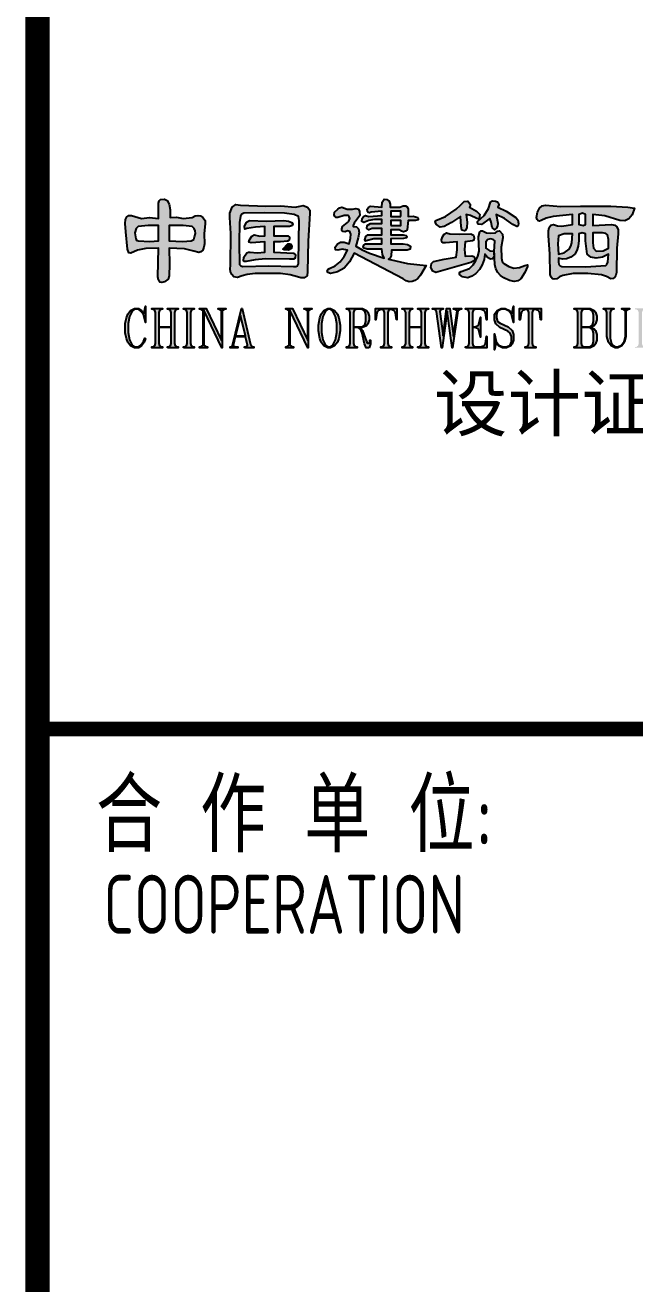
# Model space of a CAD drawing. Extents: x 0 to 2972856, y -1269770 to 0.
# Drawn here: x 2815921 to 2819647, y -1003981 to -996285 of the extents above; entities that cross this region are included whole.
import ezdxf
from ezdxf.enums import TextEntityAlignment as Align

# ---------------------------------------------------------------- set-up
doc = ezdxf.new("R2010")
doc.units = 0
doc.header["$LTSCALE"] = 1000
doc.linetypes.add('接地线', pattern=[1.35002, 0.5, -1e-05, 1e-05, 0.5, -0.125, 0.1, -0.125])
for name, color, linetype in [('BTTK', 7, 'Continuous'), ('Logo', 4, 'Continuous'), ('PUB_TITLE', 7, 'Continuous'), ('电-线路-接地网', 6, '接地线')]:
    doc.layers.add(name, color=color, linetype=linetype)
doc.styles.add('HT', font='')
doc.styles.add('HZ(TK)', font='geniso.shx', dxfattribs={"width": 0.9, "bigfont": 'hztxt.shx'})
doc.styles.get('HT').set_extended_font_data('SimHei')

# ---------------------------------------------------------------- blocks, each defined once
blk = doc.blocks.new('vhtemplate_2020年新竖式图框_A0')
at = {"layer": 'Logo'}
h = blk.add_hatch(color=4, dxfattribs=at)
h.dxf.hatch_style = 1
h.paths.add_polyline_path([(1113.422, 780.588), (1113.072, 780.525), (1112.805, 780.4), (1112.722, 780.421), (1112.672, 780.567), (1112.605, 781.275), (1112.572, 781.608), (1112.588, 781.77), (1112.638, 781.879), (1112.722, 781.936), (1112.838, 781.941), (1113.238, 781.817), (1113.563, 781.858), (1113.938, 781.817), (1113.938, 782.441), (1113.965, 782.53), (1114.013, 782.587), (1114.171, 782.608), (1114.286, 782.545), (1114.363, 782.4), (1114.402, 782.171), (1114.405, 781.858), (1114.671, 781.869), (1114.938, 781.817), (1115.304, 781.858), (1115.431, 781.921), (1115.546, 781.941), (1115.648, 781.921), (1115.737, 781.858), (1115.829, 781.733), (1115.837, 781.608), (1115.796, 781.192), (1115.804, 780.775), (1115.787, 780.65), (1115.737, 780.525), (1115.665, 780.46), (1115.579, 780.432), (1115.371, 780.484), (1114.988, 780.577), (1114.371, 780.609), (1114.388, 779.953), (1114.371, 779.484), (1114.321, 779.338), (1114.171, 779.234), (1114.067, 779.2), (1113.988, 779.224), (1113.934, 779.304), (1113.905, 779.442), (1113.938, 780.609)])
h.paths.add_polyline_path([(1113.513, 781.535), (1113.105, 781.483), (1113.022, 781.4), (1112.972, 781.233), (1113.005, 780.983), (1113.047, 780.921), (1113.105, 780.9), (1113.58, 780.879), (1113.938, 780.9), (1113.938, 781.525)], flags=16)
h.paths.add_polyline_path([(1115.371, 780.963), (1115.404, 781.067), (1115.435, 781.202), (1115.429, 781.317), (1115.385, 781.41), (1115.304, 781.483), (1114.938, 781.535), (1114.371, 781.525), (1114.371, 780.9), (1114.913, 780.879), (1115.271, 780.9)], flags=16)
h = blk.add_hatch(color=4, dxfattribs=at)
h.dxf.hatch_style = 1
h.paths.add_polyline_path([(1122.602, 782.066), (1122.529, 782.043), (1122.477, 782.056), (1122.446, 782.106), (1122.435, 782.191), (1122.485, 782.264), (1122.569, 782.316), (1123.035, 782.275), (1123.044, 782.483), (1123.135, 782.608), (1123.235, 782.587), (1123.335, 782.525), (1123.377, 782.4), (1123.368, 782.275), (1123.768, 782.275), (1123.902, 782.332), (1124.002, 782.337), (1124.068, 782.29), (1124.102, 782.191), (1124.102, 781.9), (1124.318, 781.91), (1124.501, 781.858), (1124.52, 781.804), (1124.51, 781.764), (1124.401, 781.733), (1124.102, 781.733), (1124.068, 781.358), (1123.997, 781.296), (1123.918, 781.275), (1123.831, 781.296), (1123.735, 781.358), (1123.402, 781.358), (1123.402, 781.15), (1123.902, 781.15), (1124.027, 781.119), (1124.068, 781.067), (1124.039, 781.03), (1123.918, 781.004), (1123.402, 780.983), (1123.402, 780.775), (1123.902, 780.775), (1124.077, 780.754), (1124.201, 780.692), (1124.185, 780.567), (1124.068, 780.525), (1123.435, 780.525), (1123.418, 780.286), (1123.373, 780.205), (1123.302, 780.15), (1124.085, 779.984), (1124.835, 779.9), (1124.614, 779.507), (1124.5, 779.375), (1124.385, 779.286), (1124.267, 779.24), (1124.147, 779.237), (1124.026, 779.276), (1123.902, 779.359), (1121.902, 780.4), (1121.717, 780.051), (1121.494, 779.796), (1121.234, 779.635), (1120.936, 779.567), (1120.836, 779.619), (1120.803, 779.692), (1120.828, 779.734), (1120.903, 779.776), (1121.136, 779.885), (1121.336, 780.046), (1121.502, 780.26), (1121.636, 780.525), (1121.419, 780.567), (1121.236, 780.525), (1121.144, 780.536), (1121.136, 780.65), (1121.221, 780.783), (1121.344, 780.848), (1121.504, 780.845), (1121.702, 780.775), (1121.761, 781.012), (1121.769, 781.181), (1121.727, 781.283), (1121.636, 781.317), (1121.536, 781.275), (1121.454, 781.288), (1121.411, 781.327), (1121.404, 781.392), (1121.436, 781.483), (1121.636, 781.65), (1121.694, 781.712), (1121.736, 781.817), (1121.709, 781.887), (1121.661, 781.931), (1121.502, 781.941), (1121.236, 781.858), (1121.165, 781.856), (1121.119, 781.889), (1121.098, 781.96), (1121.102, 782.066), (1121.236, 782.191), (1121.311, 782.254), (1121.402, 782.275), (1121.627, 782.191), (1121.836, 782.191), (1121.979, 782.223), (1122.077, 782.191), (1122.129, 782.098), (1122.135, 781.941), (1121.902, 781.619), (1121.861, 781.528), (1121.869, 781.483), (1122.006, 781.47), (1122.085, 781.39), (1122.106, 781.241), (1122.069, 781.025), (1121.969, 780.692), (1122.227, 780.536), (1122.535, 780.4), (1123.135, 780.192), (1123.06, 780.348), (1123.035, 780.567), (1122.435, 780.567), (1122.302, 780.609), (1122.269, 780.661), (1122.302, 780.734), (1122.369, 780.775), (1123.035, 780.775), (1123.035, 780.983), (1122.71, 780.983), (1122.402, 780.9), (1122.352, 780.89), (1122.335, 780.942), (1122.385, 781.077), (1122.469, 781.15), (1123.035, 781.15), (1123.035, 781.4), (1122.635, 781.4), (1122.502, 781.358), (1122.419, 781.4), (1122.435, 781.525), (1122.569, 781.608), (1123.035, 781.608), (1123.035, 781.775), (1122.735, 781.775), (1122.502, 781.733), (1122.302, 781.65), (1122.219, 781.692), (1122.235, 781.817), (1122.285, 781.889), (1122.369, 781.941), (1122.502, 781.9), (1123.035, 781.941), (1123.035, 782.108)])
h.paths.add_polyline_path([(1123.402, 781.525), (1123.802, 781.525), (1123.802, 781.733), (1123.402, 781.733)], flags=16)
h.paths.add_polyline_path([(1123.802, 781.9), (1123.802, 782.108), (1123.402, 782.108), (1123.402, 781.9)], flags=16)
h = blk.add_hatch(color=4, dxfattribs=at)
h.dxf.hatch_style = 1
h.paths.add_polyline_path([(1126.234, 782.358), (1126.392, 782.504), (1126.534, 782.525), (1126.634, 782.4), (1126.634, 782.337), (1126.601, 782.275), (1126.892, 782.119), (1127.034, 781.983), (1127.001, 781.817), (1126.959, 781.796), (1126.901, 781.817), (1126.642, 781.941), (1126.467, 781.983), (1126.509, 781.66), (1126.501, 781.442), (1126.459, 781.348), (1126.401, 781.317), (1126.301, 781.338), (1126.268, 781.483), (1126.234, 781.9), (1125.868, 781.65), (1125.568, 781.483), (1125.409, 781.462), (1125.268, 781.567), (1125.21, 781.671), (1125.235, 781.733), (1125.634, 781.9), (1126.068, 782.191)])
h.paths.add_polyline_path([(1127.384, 782.223), (1127.467, 782.483), (1127.55, 782.535), (1127.667, 782.525), (1127.748, 782.493), (1127.792, 782.441), (1127.798, 782.368), (1127.767, 782.275), (1128.1, 782.108), (1128.5, 781.858), (1128.575, 781.754), (1128.6, 781.608), (1128.586, 781.528), (1128.542, 781.494), (1128.367, 781.567), (1128.034, 781.817), (1127.7, 781.983), (1127.767, 781.629), (1127.75, 781.499), (1127.7, 781.4), (1127.634, 781.358), (1127.534, 781.442), (1127.492, 781.66), (1127.434, 781.817), (1127.101, 781.567), (1126.959, 781.577), (1126.932, 781.621), (1126.934, 781.692), (1127.201, 781.941)])
h.paths.add_polyline_path([(1127.475, 781.213), (1127.667, 781.233), (1127.742, 781.296), (1127.834, 781.317), (1127.95, 781.181), (1127.967, 781.025), (1127.9, 780.65), (1127.909, 780.192), (1127.944, 780.057), (1128, 779.984), (1128.204, 779.854), (1128.417, 779.796), (1128.638, 779.812), (1128.867, 779.9), (1128.975, 779.932), (1128.967, 779.859), (1128.867, 779.609), (1128.7, 779.359), (1128.581, 779.268), (1128.425, 779.244), (1128.231, 779.289), (1128, 779.401), (1127.865, 779.497), (1127.759, 779.619), (1127.682, 779.768), (1127.634, 779.942), (1127.617, 780.452), (1127.634, 780.9), (1127.575, 780.963), (1127.467, 780.983), (1127.351, 780.952), (1127.267, 780.859), (1127.267, 780.609), (1127.434, 780.494), (1127.6, 780.484), (1127.617, 780.338), (1127.6, 780.234), (1127.55, 780.171), (1127.467, 780.15), (1127.342, 780.223), (1127.234, 780.359), (1127.198, 780.137), (1127.126, 779.932), (1127.015, 779.742), (1126.867, 779.567), (1126.701, 779.463), (1126.534, 779.401), (1126.318, 779.432), (1126.201, 779.526), (1126.201, 779.619), (1126.268, 779.651), (1126.601, 779.776), (1126.751, 779.929), (1126.867, 780.098), (1126.951, 780.283), (1127.001, 780.484), (1126.967, 781.067), (1127.026, 781.275), (1127.074, 781.317), (1127.134, 781.317), (1127.301, 781.233)])
h.paths.add_polyline_path([(1126.109, 780.536), (1126.101, 780.859), (1125.634, 780.817), (1125.539, 780.817), (1125.484, 780.859), (1125.472, 780.942), (1125.501, 781.067), (1125.576, 781.171), (1125.668, 781.233), (1125.801, 781.192), (1126.218, 781.171), (1126.667, 781.192), (1126.767, 781.129), (1126.801, 781.025), (1126.784, 780.931), (1126.734, 780.9), (1126.434, 780.859), (1126.401, 780.546), (1126.434, 780.275), (1126.701, 780.296), (1126.784, 780.26), (1126.834, 780.192), (1126.809, 780.109), (1126.667, 780.025), (1125.235, 779.609), (1125.118, 779.661), (1125.035, 779.817), (1125.06, 779.984), (1125.135, 780.067), (1125.568, 780.15), (1126.068, 780.234)])
h = blk.add_hatch(color=4, dxfattribs=at)
h.dxf.hatch_style = 1
h.paths.add_polyline_path([(1117.52, 781.671), (1117.637, 781.733), (1118.337, 781.712), (1119.036, 781.733), (1119.236, 781.712), (1119.37, 781.65), (1119.401, 781.577), (1119.395, 781.525), (1119.27, 781.483), (1118.637, 781.483), (1118.637, 781.108), (1119.203, 781.108), (1119.27, 781.056), (1119.27, 780.983), (1119.259, 780.929), (1119.195, 780.89), (1118.903, 780.859), (1118.637, 780.859), (1118.637, 780.442), (1119.436, 780.4), (1119.52, 780.327), (1119.503, 780.192), (1119.428, 780.161), (1119.27, 780.15), (1118.295, 780.171), (1117.876, 780.135), (1117.504, 780.067), (1117.435, 780.062), (1117.395, 780.088), (1117.404, 780.234), (1117.537, 780.411), (1117.604, 780.445), (1117.67, 780.442), (1117.953, 780.421), (1118.27, 780.442), (1118.27, 780.859), (1117.704, 780.817), (1117.62, 780.848), (1117.637, 780.942), (1117.737, 781.098), (1117.837, 781.15), (1118.062, 781.098), (1118.27, 781.108), (1118.27, 781.483), (1117.887, 781.462), (1117.537, 781.4), (1117.445, 781.379), (1117.437, 781.483)], flags=0)
h.paths.add_polyline_path([(1118.303, 782.316), (1118.92, 782.327), (1119.503, 782.275), (1119.703, 782.316), (1119.828, 782.348), (1120.003, 782.275), (1120.094, 782.15), (1120.103, 782.025), (1120.028, 780.89), (1120.003, 779.651), (1119.986, 779.484), (1119.87, 779.401), (1119.736, 779.39), (1119.603, 779.442), (1119.295, 779.515), (1118.903, 779.567), (1117.878, 779.567), (1117.547, 779.536), (1117.337, 779.484), (1117.154, 779.411), (1117.004, 779.442), (1116.92, 779.533), (1116.87, 779.64), (1116.854, 779.762), (1116.87, 779.9), (1116.879, 781.202), (1116.837, 781.858), (1116.845, 782.025), (1116.937, 782.275), (1117.087, 782.379), (1117.27, 782.358)])
h.paths.add_polyline_path([(1119.311, 780.775), (1119.37, 780.692), (1119.353, 780.588), (1119.236, 780.525), (1119.061, 780.536), (1119.003, 780.567), (1119.203, 780.775)], flags=0)
h.paths.add_polyline_path([(1117.22, 780.806), (1117.237, 779.942), (1117.287, 779.88), (1117.37, 779.859), (1118.42, 779.88), (1119.436, 779.859), (1119.536, 779.856), (1119.603, 779.89), (1119.636, 779.96), (1119.636, 780.067), (1119.67, 781.733), (1119.636, 781.9), (1119.461, 781.973), (1119.07, 782.025), (1118.237, 782.046), (1117.404, 782.025), (1117.331, 781.986), (1117.279, 781.91), (1117.237, 781.65)], flags=16)
h = blk.add_hatch(color=4, dxfattribs=at)
h.dxf.hatch_style = 1
h.paths.add_polyline_path([(1131.233, 781.525), (1131.333, 781.567), (1131.333, 781.983), (1131.216, 782.025), (1131.066, 781.983), (1131.066, 781.567)], flags=16)
h.paths.add_polyline_path([(1130.458, 780.411), (1130.666, 780.567), (1130.737, 780.684), (1130.783, 780.827), (1130.799, 781.192), (1130.458, 781.192), (1130.233, 781.108), (1130.2, 780.775), (1130.233, 780.359)], flags=16)
h.paths.add_polyline_path([(1132.209, 779.945), (1132.241, 780.036), (1132.266, 780.359), (1132.024, 780.234), (1131.766, 780.192), (1131.558, 780.234), (1131.399, 780.359), (1131.333, 780.9), (1131.333, 781.192), (1131.199, 781.233), (1131.066, 781.192), (1131.068, 780.921), (1131.041, 780.692), (1130.985, 780.504), (1130.899, 780.359), (1130.733, 780.239), (1130.566, 780.171), (1130.4, 780.156), (1130.233, 780.192), (1130.229, 780.046), (1130.25, 779.942), (1130.295, 779.88), (1130.366, 779.859), (1131.349, 779.848), (1132.166, 779.9)], flags=16)
h.paths.add_polyline_path([(1131.633, 780.817), (1131.666, 780.609), (1131.766, 780.484), (1132.057, 780.494), (1132.266, 780.609), (1132.274, 780.952), (1132.232, 781.15), (1132.157, 781.202), (1132.032, 781.233), (1131.633, 781.233)], flags=16)
h.paths.add_polyline_path([(1130.325, 782.306), (1131.133, 782.316), (1132.366, 782.316), (1133.057, 782.275), (1133.332, 782.233), (1133.232, 781.968), (1133.099, 781.796), (1132.932, 781.718), (1132.732, 781.733), (1132.124, 781.921), (1131.633, 781.983), (1131.633, 781.525), (1132.399, 781.567), (1132.528, 781.543), (1132.616, 781.473), (1132.661, 781.356), (1132.666, 781.192), (1132.616, 780.609), (1132.599, 779.609), (1132.572, 779.5), (1132.524, 779.421), (1132.455, 779.375), (1132.366, 779.359), (1132.195, 779.45), (1131.982, 779.515), (1131.433, 779.567), (1130.833, 779.567), (1130.416, 779.494), (1130.27, 779.434), (1130.166, 779.359), (1130.062, 779.338), (1129.983, 779.359), (1129.929, 779.421), (1129.9, 779.526), (1129.883, 780.379), (1129.833, 781.108), (1129.821, 781.309), (1129.85, 781.452), (1129.921, 781.538), (1130.033, 781.567), (1130.193, 781.52), (1130.375, 781.504), (1130.799, 781.567), (1130.799, 781.983), (1130.016, 781.9), (1129.737, 781.827), (1129.533, 781.733), (1129.458, 781.71), (1129.4, 781.723), (1129.358, 781.772), (1129.333, 781.858), (1129.381, 782.077), (1129.458, 782.233), (1129.564, 782.327), (1129.7, 782.358)])
h = blk.add_hatch(color=4, dxfattribs=at)
h.dxf.hatch_style = 1
h.paths.add_polyline_path([(1117.52, 781.671), (1117.637, 781.733), (1118.337, 781.712), (1119.036, 781.733), (1119.236, 781.712), (1119.37, 781.65), (1119.401, 781.577), (1119.395, 781.525), (1119.27, 781.483), (1118.637, 781.483), (1118.637, 781.108), (1119.203, 781.108), (1119.27, 781.056), (1119.27, 780.983), (1119.259, 780.929), (1119.195, 780.89), (1118.903, 780.859), (1118.637, 780.859), (1118.637, 780.442), (1119.436, 780.4), (1119.52, 780.327), (1119.503, 780.192), (1119.428, 780.161), (1119.27, 780.15), (1118.295, 780.171), (1117.876, 780.135), (1117.504, 780.067), (1117.435, 780.062), (1117.395, 780.088), (1117.404, 780.234), (1117.537, 780.411), (1117.604, 780.445), (1117.67, 780.442), (1117.953, 780.421), (1118.27, 780.442), (1118.27, 780.859), (1117.704, 780.817), (1117.62, 780.848), (1117.637, 780.942), (1117.737, 781.098), (1117.837, 781.15), (1118.062, 781.098), (1118.27, 781.108), (1118.27, 781.483), (1117.887, 781.462), (1117.537, 781.4), (1117.445, 781.379), (1117.437, 781.483)])
h = blk.add_hatch(color=4, dxfattribs=at)
h.dxf.hatch_style = 1
h.paths.add_polyline_path([(1119.311, 780.775), (1119.37, 780.692), (1119.353, 780.588), (1119.236, 780.525), (1119.061, 780.536), (1119.003, 780.567), (1119.203, 780.775)])
h = blk.add_hatch(color=4, dxfattribs=at)
h.dxf.hatch_style = 1
h.paths.add_polyline_path([(1113.323, 777.897), (1113.218, 778.041), (1113.116, 778.113), (1112.961, 778.113), (1112.859, 778.043), (1112.755, 777.825), (1112.703, 777.53), (1112.703, 777.161), (1112.755, 776.866), (1112.859, 776.648), (1112.961, 776.578), (1113.116, 776.578), (1113.218, 776.65), (1113.323, 776.796), (1113.376, 776.943), (1113.397, 776.926), (1113.344, 776.774), (1113.234, 776.621), (1113.122, 776.544), (1112.954, 776.546), (1112.792, 776.621), (1112.68, 776.774), (1112.627, 776.928), (1112.572, 777.157), (1112.572, 777.534), (1112.627, 777.762), (1112.68, 777.917), (1112.792, 778.07), (1112.955, 778.147), (1113.122, 778.147), (1113.234, 778.07), (1113.329, 777.938), (1113.399, 778.235), (1113.399, 777.577)])
h.paths.add_polyline_path([(1114.306, 776.544), (1114.306, 776.578), (1114.356, 776.578), (1114.422, 776.623), (1114.454, 776.715), (1114.454, 777.365), (1113.943, 777.365), (1113.943, 776.715), (1113.975, 776.623), (1114.041, 776.578), (1114.091, 776.578), (1114.091, 776.544), (1113.664, 776.544), (1113.664, 776.578), (1113.714, 776.578), (1113.78, 776.623), (1113.812, 776.715), (1113.812, 777.976), (1113.78, 778.068), (1113.714, 778.113), (1113.664, 778.113), (1113.664, 778.147), (1114.091, 778.147), (1114.091, 778.113), (1114.041, 778.113), (1113.975, 778.068), (1113.943, 777.976), (1113.943, 777.4), (1114.454, 777.4), (1114.454, 777.976), (1114.422, 778.068), (1114.356, 778.113), (1114.306, 778.113), (1114.306, 778.147), (1114.734, 778.147), (1114.734, 778.113), (1114.684, 778.113), (1114.618, 778.068), (1114.586, 777.976), (1114.586, 776.715), (1114.618, 776.623), (1114.684, 776.578), (1114.734, 776.578), (1114.734, 776.544)])
h.paths.add_polyline_path([(1114.958, 776.544), (1114.958, 776.578), (1115.008, 776.578), (1115.073, 776.623), (1115.105, 776.715), (1115.105, 777.976), (1115.073, 778.068), (1115.008, 778.113), (1114.958, 778.113), (1114.958, 778.147), (1115.385, 778.147), (1115.385, 778.113), (1115.335, 778.113), (1115.269, 778.068), (1115.237, 777.976), (1115.237, 776.715), (1115.269, 776.623), (1115.335, 776.578), (1115.385, 776.578), (1115.385, 776.544)])
h.paths.add_polyline_path([(1116.629, 778.113), (1116.531, 778.045), (1116.531, 776.544), (1116.513, 776.544), (1115.782, 778.074), (1115.782, 776.646), (1115.879, 776.578), (1115.93, 776.578), (1115.93, 776.544), (1115.609, 776.544), (1115.609, 776.578), (1115.659, 776.578), (1115.757, 776.646), (1115.757, 778.045), (1115.659, 778.113), (1115.609, 778.113), (1115.609, 778.147), (1115.882, 778.147), (1116.507, 776.841), (1116.507, 778.045), (1116.409, 778.113), (1116.358, 778.113), (1116.358, 778.147), (1116.679, 778.147), (1116.679, 778.113)])
h.paths.add_polyline_path([(1117.438, 776.544), (1117.438, 776.578), (1117.488, 776.578), (1117.554, 776.623), (1117.563, 776.652), (1117.482, 776.992), (1117.059, 776.992), (1116.972, 776.644), (1117.066, 776.578), (1117.17, 776.578), (1117.17, 776.544), (1116.849, 776.544), (1116.849, 776.578), (1116.898, 776.578), (1116.945, 776.644), (1117.322, 778.147), (1117.34, 778.147), (1117.688, 776.682), (1117.764, 776.578), (1117.812, 776.578), (1117.812, 776.544)])
h.paths.add_polyline_path([(1117.275, 777.859), (1117.068, 777.026), (1117.475, 777.026)], flags=16)
h = blk.add_hatch(color=4, dxfattribs=at)
h.dxf.hatch_style = 1
h.paths.add_polyline_path([(1120.135, 778.113), (1120.037, 778.045), (1120.037, 776.544), (1120.019, 776.544), (1119.288, 778.074), (1119.288, 776.646), (1119.386, 776.578), (1119.437, 776.578), (1119.437, 776.544), (1119.116, 776.544), (1119.116, 776.578), (1119.166, 776.578), (1119.263, 776.646), (1119.263, 778.045), (1119.166, 778.113), (1119.116, 778.113), (1119.116, 778.147), (1119.389, 778.147), (1120.013, 776.841), (1120.013, 778.045), (1119.915, 778.113), (1119.864, 778.113), (1119.864, 778.147), (1120.185, 778.147), (1120.185, 778.113)])
h.paths.add_polyline_path([(1121.277, 776.928), (1121.222, 776.774), (1121.111, 776.621), (1120.947, 776.544), (1120.834, 776.544), (1120.832, 776.546), (1120.67, 776.621), (1120.559, 776.774), (1120.504, 776.928), (1120.45, 777.231), (1120.45, 777.46), (1120.504, 777.762), (1120.559, 777.917), (1120.67, 778.07), (1120.834, 778.147), (1120.947, 778.147), (1120.949, 778.145), (1121.111, 778.07), (1121.222, 777.917), (1121.277, 777.762), (1121.331, 777.46), (1121.331, 777.231)])
h.paths.add_polyline_path([(1121.2, 777.53), (1121.147, 777.825), (1121.044, 778.043), (1120.941, 778.113), (1120.84, 778.113), (1120.738, 778.043), (1120.634, 777.825), (1120.582, 777.53), (1120.582, 777.161), (1120.634, 776.866), (1120.738, 776.648), (1120.84, 776.578), (1120.941, 776.578), (1121.044, 776.648), (1121.147, 776.866), (1121.2, 777.161)], flags=16)
h.paths.add_polyline_path([(1122.514, 776.544), (1122.391, 776.544), (1122.334, 776.704), (1122.227, 777.137), (1122.175, 777.295), (1122.074, 777.365), (1121.875, 777.365), (1121.875, 776.715), (1121.907, 776.623), (1121.973, 776.578), (1122.023, 776.578), (1122.023, 776.544), (1121.596, 776.544), (1121.596, 776.578), (1121.646, 776.578), (1121.712, 776.623), (1121.744, 776.715), (1121.744, 777.976), (1121.712, 778.068), (1121.646, 778.113), (1121.596, 778.113), (1121.596, 778.147), (1122.243, 778.145), (1122.405, 778.07), (1122.463, 777.992), (1122.518, 777.835), (1122.518, 777.677), (1122.463, 777.522), (1122.404, 777.442), (1122.241, 777.365), (1122.129, 777.365), (1122.191, 777.323), (1122.248, 777.244), (1122.409, 776.796), (1122.457, 776.727), (1122.501, 776.727), (1122.547, 776.792), (1122.547, 776.859), (1122.571, 776.859), (1122.571, 776.706)])
h.paths.add_polyline_path([(1122.387, 777.902), (1122.336, 778.043), (1122.235, 778.113), (1121.973, 778.113), (1121.907, 778.068), (1121.875, 777.976), (1121.875, 777.4), (1122.235, 777.4), (1122.336, 777.471), (1122.387, 777.611)], flags=16)
h.paths.add_polyline_path([(1123.627, 777.68), (1123.592, 777.974), (1123.565, 778.027), (1123.52, 778.07), (1123.373, 778.113), (1123.309, 778.068), (1123.276, 777.976), (1123.276, 776.715), (1123.309, 776.623), (1123.374, 776.578), (1123.425, 776.578), (1123.425, 776.544), (1122.997, 776.544), (1122.997, 776.578), (1123.047, 776.578), (1123.113, 776.623), (1123.145, 776.715), (1123.145, 777.976), (1123.113, 778.068), (1123.049, 778.113), (1122.902, 778.07), (1122.856, 778.027), (1122.83, 777.974), (1122.795, 777.68), (1122.77, 777.682), (1122.77, 778.147), (1123.651, 778.147), (1123.651, 777.682)])
h.paths.add_polyline_path([(1124.504, 776.544), (1124.504, 776.578), (1124.554, 776.578), (1124.621, 776.623), (1124.653, 776.715), (1124.653, 777.365), (1124.142, 777.365), (1124.142, 776.715), (1124.174, 776.623), (1124.239, 776.578), (1124.289, 776.578), (1124.289, 776.544), (1123.862, 776.544), (1123.862, 776.578), (1123.912, 776.578), (1123.978, 776.623), (1124.01, 776.715), (1124.01, 777.976), (1123.978, 778.068), (1123.912, 778.113), (1123.862, 778.113), (1123.862, 778.147), (1124.289, 778.147), (1124.289, 778.113), (1124.239, 778.113), (1124.174, 778.068), (1124.142, 777.976), (1124.142, 777.4), (1124.653, 777.4), (1124.653, 777.976), (1124.621, 778.068), (1124.554, 778.113), (1124.504, 778.113), (1124.504, 778.147), (1124.932, 778.147), (1124.932, 778.113), (1124.882, 778.113), (1124.816, 778.068), (1124.784, 777.976), (1124.784, 776.715), (1124.816, 776.623), (1124.882, 776.578), (1124.932, 776.578), (1124.932, 776.544)])
h.paths.add_polyline_path([(1126.229, 778.113), (1126.13, 778.045), (1125.915, 776.544), (1125.895, 776.544), (1125.691, 778.039), (1125.488, 776.544), (1125.467, 776.544), (1125.264, 778.029), (1125.229, 778.079), (1125.155, 778.113), (1125.102, 778.113), (1125.102, 778.147), (1125.531, 778.147), (1125.531, 778.113), (1125.48, 778.113), (1125.414, 778.068), (1125.397, 778.019), (1125.529, 777.035), (1125.676, 778.147), (1125.809, 778.147), (1125.959, 777.024), (1126.106, 778.047), (1126.009, 778.113), (1125.959, 778.113), (1125.959, 778.147), (1126.28, 778.147), (1126.28, 778.113)])
h.paths.add_polyline_path([(1126.45, 776.544), (1126.45, 776.578), (1126.5, 776.578), (1126.566, 776.623), (1126.598, 776.715), (1126.598, 777.976), (1126.566, 778.068), (1126.5, 778.113), (1126.45, 778.113), (1126.45, 778.147), (1127.317, 778.147), (1127.317, 777.682), (1127.293, 777.68), (1127.258, 777.974), (1127.231, 778.027), (1127.186, 778.07), (1127.036, 778.113), (1126.827, 778.113), (1126.761, 778.068), (1126.729, 777.976), (1126.729, 777.4), (1126.822, 777.4), (1126.96, 777.449), (1126.973, 777.466), (1127.05, 777.786), (1127.05, 776.979), (1126.973, 777.3), (1126.96, 777.316), (1126.822, 777.365), (1126.729, 777.365), (1126.729, 776.715), (1126.761, 776.623), (1126.827, 776.578), (1127.036, 776.578), (1127.186, 776.621), (1127.231, 776.663), (1127.258, 776.717), (1127.293, 777.012), (1127.317, 777.009), (1127.317, 776.544)])
h.paths.add_polyline_path([(1128.343, 776.7), (1128.285, 776.621), (1128.12, 776.544), (1127.955, 776.544), (1127.791, 776.621), (1127.694, 776.753), (1127.624, 776.457), (1127.624, 777.114), (1127.7, 776.794), (1127.803, 776.65), (1127.959, 776.578), (1128.116, 776.578), (1128.269, 776.65), (1128.32, 776.79), (1128.32, 777.004), (1128.269, 777.146), (1128.167, 777.218), (1127.844, 777.368), (1127.681, 777.522), (1127.624, 777.677), (1127.624, 777.913), (1127.734, 778.07), (1127.902, 778.147), (1128.066, 778.147), (1128.231, 778.07), (1128.327, 777.938), (1128.397, 778.235), (1128.397, 777.577), (1128.321, 777.897), (1128.219, 778.041), (1128.063, 778.113), (1127.905, 778.113), (1127.752, 778.041), (1127.702, 777.902), (1127.702, 777.76), (1127.752, 777.62), (1127.855, 777.548), (1128.177, 777.398), (1128.341, 777.244), (1128.397, 777.088), (1128.397, 776.855)])
h.paths.add_polyline_path([(1129.506, 777.68), (1129.471, 777.974), (1129.445, 778.027), (1129.399, 778.07), (1129.252, 778.113), (1129.188, 778.068), (1129.156, 777.976), (1129.156, 776.715), (1129.188, 776.623), (1129.254, 776.578), (1129.304, 776.578), (1129.304, 776.544), (1128.876, 776.544), (1128.876, 776.578), (1128.927, 776.578), (1128.992, 776.623), (1129.024, 776.715), (1129.024, 777.976), (1128.992, 778.068), (1128.928, 778.113), (1128.781, 778.07), (1128.736, 778.027), (1128.709, 777.974), (1128.674, 777.68), (1128.65, 777.682), (1128.65, 778.147), (1129.531, 778.147), (1129.531, 777.682)])
h = blk.add_hatch(color=4, dxfattribs=at)
h.dxf.hatch_style = 1
h.paths.add_polyline_path([(1131.742, 776.7), (1131.683, 776.621), (1131.518, 776.544), (1130.875, 776.544), (1130.875, 776.578), (1130.925, 776.578), (1130.991, 776.623), (1131.023, 776.715), (1131.023, 777.976), (1130.991, 778.068), (1130.925, 778.113), (1130.875, 778.113), (1130.875, 778.147), (1131.521, 778.145), (1131.683, 778.07), (1131.742, 777.992), (1131.797, 777.835), (1131.797, 777.677), (1131.742, 777.522), (1131.683, 777.442), (1131.555, 777.383), (1131.683, 777.323), (1131.742, 777.244), (1131.797, 777.088), (1131.797, 776.855)])
h.paths.add_polyline_path([(1131.666, 777.902), (1131.615, 778.043), (1131.514, 778.113), (1131.252, 778.113), (1131.186, 778.068), (1131.154, 777.976), (1131.154, 777.4), (1131.514, 777.4), (1131.615, 777.471), (1131.666, 777.611)], flags=16)
h.paths.add_polyline_path([(1131.666, 777.155), (1131.615, 777.295), (1131.514, 777.365), (1131.154, 777.365), (1131.154, 776.715), (1131.186, 776.623), (1131.252, 776.578), (1131.514, 776.578), (1131.615, 776.648), (1131.666, 776.79)], flags=16)
h.paths.add_polyline_path([(1133.081, 778.113), (1132.983, 778.045), (1132.983, 777.007), (1132.928, 776.776), (1132.816, 776.621), (1132.651, 776.544), (1132.543, 776.544), (1132.543, 776.558), (1132.538, 776.544), (1132.376, 776.621), (1132.265, 776.776), (1132.21, 777.007), (1132.21, 777.976), (1132.178, 778.068), (1132.112, 778.113), (1132.062, 778.113), (1132.062, 778.147), (1132.489, 778.147), (1132.489, 778.113), (1132.439, 778.113), (1132.373, 778.068), (1132.341, 777.976), (1132.341, 776.937), (1132.393, 776.719), (1132.443, 776.65), (1132.546, 776.578), (1132.648, 776.578), (1132.804, 776.65), (1132.906, 776.794), (1132.958, 777.012), (1132.958, 778.045), (1132.861, 778.113), (1132.81, 778.113), (1132.81, 778.147), (1133.131, 778.147), (1133.131, 778.113)])
h.paths.add_polyline_path([(1133.356, 776.544), (1133.356, 776.578), (1133.406, 776.578), (1133.471, 776.623), (1133.503, 776.715), (1133.503, 777.976), (1133.471, 778.068), (1133.406, 778.113), (1133.356, 778.113), (1133.356, 778.147), (1133.783, 778.147), (1133.783, 778.113), (1133.733, 778.113), (1133.667, 778.068), (1133.635, 777.976), (1133.635, 776.715), (1133.667, 776.623), (1133.733, 776.578), (1133.783, 776.578), (1133.783, 776.544)])
h.paths.add_polyline_path([(1134.007, 776.544), (1134.007, 776.578), (1134.057, 776.578), (1134.123, 776.623), (1134.155, 776.715), (1134.155, 777.976), (1134.123, 778.068), (1134.057, 778.113), (1134.007, 778.113), (1134.007, 778.147), (1134.434, 778.147), (1134.434, 778.113), (1134.384, 778.113), (1134.319, 778.068), (1134.286, 777.976), (1134.286, 776.715), (1134.319, 776.623), (1134.384, 776.578), (1134.54, 776.578), (1134.69, 776.621), (1134.736, 776.663), (1134.761, 776.717), (1134.797, 777.012), (1134.821, 777.009), (1134.821, 776.544)])
h.paths.add_polyline_path([(1135.847, 776.928), (1135.793, 776.774), (1135.682, 776.621), (1135.517, 776.544), (1134.98, 776.544), (1134.98, 776.578), (1135.03, 776.578), (1135.096, 776.623), (1135.128, 776.715), (1135.128, 777.976), (1135.096, 778.068), (1135.03, 778.113), (1134.98, 778.113), (1134.98, 778.147), (1135.517, 778.147), (1135.682, 778.07), (1135.793, 777.917), (1135.847, 777.762), (1135.902, 777.534), (1135.902, 777.157)])
h.paths.add_polyline_path([(1135.771, 777.53), (1135.718, 777.825), (1135.614, 778.043), (1135.511, 778.113), (1135.357, 778.113), (1135.291, 778.068), (1135.259, 777.976), (1135.259, 776.715), (1135.291, 776.623), (1135.357, 776.578), (1135.511, 776.578), (1135.614, 776.648), (1135.718, 776.866), (1135.771, 777.161)], flags=16)
h.paths.add_polyline_path([(1136.167, 776.544), (1136.167, 776.578), (1136.217, 776.578), (1136.283, 776.623), (1136.315, 776.715), (1136.315, 777.976), (1136.283, 778.068), (1136.217, 778.113), (1136.167, 778.113), (1136.167, 778.147), (1136.594, 778.147), (1136.594, 778.113), (1136.544, 778.113), (1136.478, 778.068), (1136.446, 777.976), (1136.446, 776.715), (1136.478, 776.623), (1136.544, 776.578), (1136.594, 776.578), (1136.594, 776.544)])
h.paths.add_polyline_path([(1137.838, 778.113), (1137.741, 778.045), (1137.741, 776.544), (1137.722, 776.544), (1136.991, 778.074), (1136.991, 776.646), (1137.089, 776.578), (1137.14, 776.578), (1137.14, 776.544), (1136.819, 776.544), (1136.819, 776.578), (1136.869, 776.578), (1136.966, 776.646), (1136.966, 778.045), (1136.869, 778.113), (1136.819, 778.113), (1136.819, 778.147), (1137.092, 778.147), (1137.716, 776.841), (1137.716, 778.045), (1137.618, 778.113), (1137.567, 778.113), (1137.567, 778.147), (1137.888, 778.147), (1137.888, 778.113)])
h.paths.add_polyline_path([(1139.078, 777.141), (1139.013, 777.096), (1138.98, 777.004), (1138.98, 776.521), (1138.91, 776.619), (1138.811, 776.619), (1138.703, 776.544), (1138.536, 776.546), (1138.374, 776.621), (1138.262, 776.774), (1138.209, 776.928), (1138.153, 777.157), (1138.153, 777.534), (1138.209, 777.762), (1138.262, 777.917), (1138.374, 778.07), (1138.537, 778.147), (1138.703, 778.147), (1138.815, 778.07), (1138.91, 777.938), (1138.98, 778.235), (1138.98, 777.577), (1138.904, 777.897), (1138.8, 778.041), (1138.698, 778.113), (1138.543, 778.113), (1138.441, 778.043), (1138.337, 777.825), (1138.285, 777.53), (1138.285, 777.161), (1138.337, 776.866), (1138.441, 776.648), (1138.543, 776.578), (1138.698, 776.578), (1138.8, 776.65), (1138.849, 776.717), (1138.849, 777.004), (1138.817, 777.096), (1138.751, 777.141), (1138.7, 777.141), (1138.7, 777.175), (1139.129, 777.175), (1139.129, 777.141)])
at = {"layer": 'BTTK', "const_width": 0.6}
blk.add_lwpolyline([(1179, 761), (1109, 761)], dxfattribs=at)
at = {"layer": 'Logo', "color": 4}
for points in [[(1113.422, 780.588), (1113.072, 780.525), (1112.805, 780.4), (1112.722, 780.421), (1112.672, 780.567), (1112.605, 781.275), (1112.572, 781.608), (1112.588, 781.77), (1112.638, 781.879), (1112.722, 781.936), (1112.838, 781.941), (1113.238, 781.817), (1113.563, 781.858), (1113.938, 781.817), (1113.938, 782.441), (1113.965, 782.53), (1114.013, 782.587), (1114.171, 782.608), (1114.286, 782.545), (1114.363, 782.4), (1114.402, 782.171), (1114.405, 781.858), (1114.671, 781.869), (1114.938, 781.817), (1115.304, 781.858), (1115.431, 781.921), (1115.546, 781.941), (1115.648, 781.921), (1115.737, 781.858), (1115.829, 781.733), (1115.837, 781.608), (1115.796, 781.192), (1115.804, 780.775), (1115.787, 780.65), (1115.737, 780.525), (1115.665, 780.46), (1115.579, 780.432), (1115.371, 780.484), (1114.988, 780.577), (1114.371, 780.609), (1114.388, 779.953), (1114.371, 779.484), (1114.321, 779.338), (1114.171, 779.234), (1114.067, 779.2), (1113.988, 779.224), (1113.934, 779.304), (1113.905, 779.442), (1113.938, 780.609)], [(1122.602, 782.066), (1122.529, 782.043), (1122.477, 782.056), (1122.446, 782.106), (1122.435, 782.191), (1122.485, 782.264), (1122.569, 782.316), (1123.035, 782.275), (1123.044, 782.483), (1123.135, 782.608), (1123.235, 782.587), (1123.335, 782.525), (1123.377, 782.4), (1123.368, 782.275), (1123.768, 782.275), (1123.902, 782.332), (1124.002, 782.337), (1124.068, 782.29), (1124.102, 782.191), (1124.102, 781.9), (1124.318, 781.91), (1124.501, 781.858), (1124.52, 781.804), (1124.51, 781.764), (1124.401, 781.733), (1124.102, 781.733), (1124.068, 781.358), (1123.997, 781.296), (1123.918, 781.275), (1123.831, 781.296), (1123.735, 781.358), (1123.402, 781.358), (1123.402, 781.15), (1123.902, 781.15), (1124.027, 781.119), (1124.068, 781.067), (1124.039, 781.03), (1123.918, 781.004), (1123.402, 780.983), (1123.402, 780.775), (1123.902, 780.775), (1124.077, 780.754), (1124.201, 780.692), (1124.185, 780.567), (1124.068, 780.525), (1123.435, 780.525), (1123.418, 780.286), (1123.373, 780.205), (1123.302, 780.15), (1124.085, 779.984), (1124.835, 779.9), (1124.614, 779.507), (1124.5, 779.375), (1124.385, 779.286), (1124.267, 779.24), (1124.147, 779.237), (1124.026, 779.276), (1123.902, 779.359), (1121.902, 780.4), (1121.717, 780.051), (1121.494, 779.796), (1121.234, 779.635), (1120.936, 779.567), (1120.836, 779.619), (1120.803, 779.692), (1120.828, 779.734), (1120.903, 779.776), (1121.136, 779.885), (1121.336, 780.046), (1121.502, 780.26), (1121.636, 780.525), (1121.419, 780.567), (1121.236, 780.525), (1121.144, 780.536), (1121.136, 780.65), (1121.221, 780.783), (1121.344, 780.848), (1121.504, 780.845), (1121.702, 780.775), (1121.761, 781.012), (1121.769, 781.181), (1121.727, 781.283), (1121.636, 781.317), (1121.536, 781.275), (1121.454, 781.288), (1121.411, 781.327), (1121.404, 781.392), (1121.436, 781.483), (1121.636, 781.65), (1121.694, 781.712), (1121.736, 781.817), (1121.709, 781.887), (1121.661, 781.931), (1121.502, 781.941), (1121.236, 781.858), (1121.165, 781.856), (1121.119, 781.889), (1121.098, 781.96), (1121.102, 782.066), (1121.236, 782.191), (1121.311, 782.254), (1121.402, 782.275), (1121.627, 782.191), (1121.836, 782.191), (1121.979, 782.223), (1122.077, 782.191), (1122.129, 782.098), (1122.135, 781.941), (1121.902, 781.619), (1121.861, 781.528), (1121.869, 781.483), (1122.006, 781.47), (1122.085, 781.39), (1122.106, 781.241), (1122.069, 781.025), (1121.969, 780.692), (1122.227, 780.536), (1122.535, 780.4), (1123.135, 780.192), (1123.06, 780.348), (1123.035, 780.567), (1122.435, 780.567), (1122.302, 780.609), (1122.269, 780.661), (1122.302, 780.734), (1122.369, 780.775), (1123.035, 780.775), (1123.035, 780.983), (1122.71, 780.983), (1122.402, 780.9), (1122.352, 780.89), (1122.335, 780.942), (1122.385, 781.077), (1122.469, 781.15), (1123.035, 781.15), (1123.035, 781.4), (1122.635, 781.4), (1122.502, 781.358), (1122.419, 781.4), (1122.435, 781.525), (1122.569, 781.608), (1123.035, 781.608), (1123.035, 781.775), (1122.735, 781.775), (1122.502, 781.733), (1122.302, 781.65), (1122.219, 781.692), (1122.235, 781.817), (1122.285, 781.889), (1122.369, 781.941), (1122.502, 781.9), (1123.035, 781.941), (1123.035, 782.108)], [(1126.234, 782.358), (1126.392, 782.504), (1126.534, 782.525), (1126.634, 782.4), (1126.634, 782.337), (1126.601, 782.275), (1126.892, 782.119), (1127.034, 781.983), (1127.001, 781.817), (1126.959, 781.796), (1126.901, 781.817), (1126.642, 781.941), (1126.467, 781.983), (1126.509, 781.66), (1126.501, 781.442), (1126.459, 781.348), (1126.401, 781.317), (1126.301, 781.338), (1126.268, 781.483), (1126.234, 781.9), (1125.868, 781.65), (1125.568, 781.483), (1125.409, 781.462), (1125.268, 781.567), (1125.21, 781.671), (1125.235, 781.733), (1125.634, 781.9), (1126.068, 782.191)], [(1127.384, 782.223), (1127.467, 782.483), (1127.55, 782.535), (1127.667, 782.525), (1127.748, 782.493), (1127.792, 782.441), (1127.798, 782.368), (1127.767, 782.275), (1128.1, 782.108), (1128.5, 781.858), (1128.575, 781.754), (1128.6, 781.608), (1128.586, 781.528), (1128.542, 781.494), (1128.367, 781.567), (1128.034, 781.817), (1127.7, 781.983), (1127.767, 781.629), (1127.75, 781.499), (1127.7, 781.4), (1127.634, 781.358), (1127.534, 781.442), (1127.492, 781.66), (1127.434, 781.817), (1127.101, 781.567), (1126.959, 781.577), (1126.932, 781.621), (1126.934, 781.692), (1127.201, 781.941)], [(1118.303, 782.316), (1118.92, 782.327), (1119.503, 782.275), (1119.703, 782.316), (1119.828, 782.348), (1120.003, 782.275), (1120.094, 782.15), (1120.103, 782.025), (1120.028, 780.89), (1120.003, 779.651), (1119.986, 779.484), (1119.87, 779.401), (1119.736, 779.39), (1119.603, 779.442), (1119.295, 779.515), (1118.903, 779.567), (1117.878, 779.567), (1117.547, 779.536), (1117.337, 779.484), (1117.154, 779.411), (1117.004, 779.442), (1116.92, 779.533), (1116.87, 779.64), (1116.854, 779.762), (1116.87, 779.9), (1116.879, 781.202), (1116.837, 781.858), (1116.845, 782.025), (1116.937, 782.275), (1117.087, 782.379), (1117.27, 782.358)], [(1117.22, 780.806), (1117.237, 779.942), (1117.287, 779.88), (1117.37, 779.859), (1118.42, 779.88), (1119.436, 779.859), (1119.536, 779.856), (1119.603, 779.89), (1119.636, 779.96), (1119.636, 780.067), (1119.67, 781.733), (1119.636, 781.9), (1119.461, 781.973), (1119.07, 782.025), (1118.237, 782.046), (1117.404, 782.025), (1117.331, 781.986), (1117.279, 781.91), (1117.237, 781.65)], [(1123.802, 781.9), (1123.802, 782.108), (1123.402, 782.108), (1123.402, 781.9)], [(1130.325, 782.306), (1131.133, 782.316), (1132.366, 782.316), (1133.057, 782.275), (1133.332, 782.233), (1133.232, 781.968), (1133.099, 781.796), (1132.932, 781.718), (1132.732, 781.733), (1132.124, 781.921), (1131.633, 781.983), (1131.633, 781.525), (1132.399, 781.567), (1132.528, 781.543), (1132.616, 781.473), (1132.661, 781.356), (1132.666, 781.192), (1132.616, 780.609), (1132.599, 779.609), (1132.572, 779.5), (1132.524, 779.421), (1132.455, 779.375), (1132.366, 779.359), (1132.195, 779.45), (1131.982, 779.515), (1131.433, 779.567), (1130.833, 779.567), (1130.416, 779.494), (1130.27, 779.434), (1130.166, 779.359), (1130.062, 779.338), (1129.983, 779.359), (1129.929, 779.421), (1129.9, 779.526), (1129.883, 780.379), (1129.833, 781.108), (1129.821, 781.309), (1129.85, 781.452), (1129.921, 781.538), (1130.033, 781.567), (1130.193, 781.52), (1130.375, 781.504), (1130.799, 781.567), (1130.799, 781.983), (1130.016, 781.9), (1129.737, 781.827), (1129.533, 781.733), (1129.458, 781.71), (1129.4, 781.723), (1129.358, 781.772), (1129.333, 781.858), (1129.381, 782.077), (1129.458, 782.233), (1129.564, 782.327), (1129.7, 782.358)], [(1131.233, 781.525), (1131.333, 781.567), (1131.333, 781.983), (1131.216, 782.025), (1131.066, 781.983), (1131.066, 781.567)], [(1113.513, 781.535), (1113.105, 781.483), (1113.022, 781.4), (1112.972, 781.233), (1113.005, 780.983), (1113.047, 780.921), (1113.105, 780.9), (1113.58, 780.879), (1113.938, 780.9), (1113.938, 781.525)], [(1115.371, 780.963), (1115.404, 781.067), (1115.435, 781.202), (1115.429, 781.317), (1115.385, 781.41), (1115.304, 781.483), (1114.938, 781.535), (1114.371, 781.525), (1114.371, 780.9), (1114.913, 780.879), (1115.271, 780.9)], [(1117.52, 781.671), (1117.637, 781.733), (1118.337, 781.712), (1119.036, 781.733), (1119.236, 781.712), (1119.37, 781.65), (1119.401, 781.577), (1119.395, 781.525), (1119.27, 781.483), (1118.637, 781.483), (1118.637, 781.108), (1119.203, 781.108), (1119.27, 781.056), (1119.27, 780.983), (1119.259, 780.929), (1119.195, 780.89), (1118.903, 780.859), (1118.637, 780.859), (1118.637, 780.442), (1119.436, 780.4), (1119.52, 780.327), (1119.503, 780.192), (1119.428, 780.161), (1119.27, 780.15), (1118.295, 780.171), (1117.876, 780.135), (1117.504, 780.067), (1117.435, 780.062), (1117.395, 780.088), (1117.404, 780.234), (1117.537, 780.411), (1117.604, 780.445), (1117.67, 780.442), (1117.953, 780.421), (1118.27, 780.442), (1118.27, 780.859), (1117.704, 780.817), (1117.62, 780.848), (1117.637, 780.942), (1117.737, 781.098), (1117.837, 781.15), (1118.062, 781.098), (1118.27, 781.108), (1118.27, 781.483), (1117.887, 781.462), (1117.537, 781.4), (1117.445, 781.379), (1117.437, 781.483)], [(1123.402, 781.525), (1123.802, 781.525), (1123.802, 781.733), (1123.402, 781.733)], [(1126.109, 780.536), (1126.101, 780.859), (1125.634, 780.817), (1125.539, 780.817), (1125.484, 780.859), (1125.472, 780.942), (1125.501, 781.067), (1125.576, 781.171), (1125.668, 781.233), (1125.801, 781.192), (1126.218, 781.171), (1126.667, 781.192), (1126.767, 781.129), (1126.801, 781.025), (1126.784, 780.931), (1126.734, 780.9), (1126.434, 780.859), (1126.401, 780.546), (1126.434, 780.275), (1126.701, 780.296), (1126.784, 780.26), (1126.834, 780.192), (1126.809, 780.109), (1126.667, 780.025), (1125.235, 779.609), (1125.118, 779.661), (1125.035, 779.817), (1125.06, 779.984), (1125.135, 780.067), (1125.568, 780.15), (1126.068, 780.234)], [(1127.475, 781.213), (1127.667, 781.233), (1127.742, 781.296), (1127.834, 781.317), (1127.95, 781.181), (1127.967, 781.025), (1127.9, 780.65), (1127.909, 780.192), (1127.944, 780.057), (1128, 779.984), (1128.204, 779.854), (1128.417, 779.796), (1128.638, 779.812), (1128.867, 779.9), (1128.975, 779.932), (1128.967, 779.859), (1128.867, 779.609), (1128.7, 779.359), (1128.581, 779.268), (1128.425, 779.244), (1128.231, 779.289), (1128, 779.401), (1127.865, 779.497), (1127.759, 779.619), (1127.682, 779.768), (1127.634, 779.942), (1127.617, 780.452), (1127.634, 780.9), (1127.575, 780.963), (1127.467, 780.983), (1127.351, 780.952), (1127.267, 780.859), (1127.267, 780.609), (1127.434, 780.494), (1127.6, 780.484), (1127.617, 780.338), (1127.6, 780.234), (1127.55, 780.171), (1127.467, 780.15), (1127.342, 780.223), (1127.234, 780.359), (1127.198, 780.137), (1127.126, 779.932), (1127.015, 779.742), (1126.867, 779.567), (1126.701, 779.463), (1126.534, 779.401), (1126.318, 779.432), (1126.201, 779.526), (1126.201, 779.619), (1126.268, 779.651), (1126.601, 779.776), (1126.751, 779.929), (1126.867, 780.098), (1126.951, 780.283), (1127.001, 780.484), (1126.967, 781.067), (1127.026, 781.275), (1127.074, 781.317), (1127.134, 781.317), (1127.301, 781.233)], [(1130.458, 780.411), (1130.666, 780.567), (1130.737, 780.684), (1130.783, 780.827), (1130.799, 781.192), (1130.458, 781.192), (1130.233, 781.108), (1130.2, 780.775), (1130.233, 780.359)], [(1132.209, 779.945), (1132.241, 780.036), (1132.266, 780.359), (1132.024, 780.234), (1131.766, 780.192), (1131.558, 780.234), (1131.399, 780.359), (1131.333, 780.9), (1131.333, 781.192), (1131.199, 781.233), (1131.066, 781.192), (1131.068, 780.921), (1131.041, 780.692), (1130.985, 780.504), (1130.899, 780.359), (1130.733, 780.239), (1130.566, 780.171), (1130.4, 780.156), (1130.233, 780.192), (1130.229, 780.046), (1130.25, 779.942), (1130.295, 779.88), (1130.366, 779.859), (1131.349, 779.848), (1132.166, 779.9)], [(1131.633, 780.817), (1131.666, 780.609), (1131.766, 780.484), (1132.057, 780.494), (1132.266, 780.609), (1132.274, 780.952), (1132.232, 781.15), (1132.157, 781.202), (1132.032, 781.233), (1131.633, 781.233)], [(1119.311, 780.775), (1119.37, 780.692), (1119.353, 780.588), (1119.236, 780.525), (1119.061, 780.536), (1119.003, 780.567), (1119.203, 780.775)], [(1113.323, 777.897), (1113.218, 778.041), (1113.116, 778.113), (1112.961, 778.113), (1112.859, 778.043), (1112.755, 777.825), (1112.703, 777.53), (1112.703, 777.161), (1112.755, 776.866), (1112.859, 776.648), (1112.961, 776.578), (1113.116, 776.578), (1113.218, 776.65), (1113.323, 776.796), (1113.376, 776.943), (1113.397, 776.926), (1113.344, 776.774), (1113.234, 776.621), (1113.122, 776.544), (1112.954, 776.546), (1112.792, 776.621), (1112.68, 776.774), (1112.627, 776.928), (1112.572, 777.157), (1112.572, 777.534), (1112.627, 777.762), (1112.68, 777.917), (1112.792, 778.07), (1112.955, 778.147), (1113.122, 778.147), (1113.234, 778.07), (1113.329, 777.938), (1113.399, 778.235), (1113.399, 777.577)], [(1114.306, 776.544), (1114.306, 776.578), (1114.356, 776.578), (1114.422, 776.623), (1114.454, 776.715), (1114.454, 777.365), (1113.943, 777.365), (1113.943, 776.715), (1113.975, 776.623), (1114.041, 776.578), (1114.091, 776.578), (1114.091, 776.544), (1113.664, 776.544), (1113.664, 776.578), (1113.714, 776.578), (1113.78, 776.623), (1113.812, 776.715), (1113.812, 777.976), (1113.78, 778.068), (1113.714, 778.113), (1113.664, 778.113), (1113.664, 778.147), (1114.091, 778.147), (1114.091, 778.113), (1114.041, 778.113), (1113.975, 778.068), (1113.943, 777.976), (1113.943, 777.4), (1114.454, 777.4), (1114.454, 777.976), (1114.422, 778.068), (1114.356, 778.113), (1114.306, 778.113), (1114.306, 778.147), (1114.734, 778.147), (1114.734, 778.113), (1114.684, 778.113), (1114.618, 778.068), (1114.586, 777.976), (1114.586, 776.715), (1114.618, 776.623), (1114.684, 776.578), (1114.734, 776.578), (1114.734, 776.544)], [(1114.958, 776.544), (1114.958, 776.578), (1115.008, 776.578), (1115.073, 776.623), (1115.105, 776.715), (1115.105, 777.976), (1115.073, 778.068), (1115.008, 778.113), (1114.958, 778.113), (1114.958, 778.147), (1115.385, 778.147), (1115.385, 778.113), (1115.335, 778.113), (1115.269, 778.068), (1115.237, 777.976), (1115.237, 776.715), (1115.269, 776.623), (1115.335, 776.578), (1115.385, 776.578), (1115.385, 776.544)], [(1116.629, 778.113), (1116.531, 778.045), (1116.531, 776.544), (1116.513, 776.544), (1115.782, 778.074), (1115.782, 776.646), (1115.879, 776.578), (1115.93, 776.578), (1115.93, 776.544), (1115.609, 776.544), (1115.609, 776.578), (1115.659, 776.578), (1115.757, 776.646), (1115.757, 778.045), (1115.659, 778.113), (1115.609, 778.113), (1115.609, 778.147), (1115.882, 778.147), (1116.507, 776.841), (1116.507, 778.045), (1116.409, 778.113), (1116.358, 778.113), (1116.358, 778.147), (1116.679, 778.147), (1116.679, 778.113)], [(1117.438, 776.544), (1117.438, 776.578), (1117.488, 776.578), (1117.554, 776.623), (1117.563, 776.652), (1117.482, 776.992), (1117.059, 776.992), (1116.972, 776.644), (1117.066, 776.578), (1117.17, 776.578), (1117.17, 776.544), (1116.849, 776.544), (1116.849, 776.578), (1116.898, 776.578), (1116.945, 776.644), (1117.322, 778.147), (1117.34, 778.147), (1117.688, 776.682), (1117.764, 776.578), (1117.812, 776.578), (1117.812, 776.544)], [(1117.275, 777.859), (1117.068, 777.026), (1117.475, 777.026)], [(1120.135, 778.113), (1120.037, 778.045), (1120.037, 776.544), (1120.019, 776.544), (1119.288, 778.074), (1119.288, 776.646), (1119.386, 776.578), (1119.437, 776.578), (1119.437, 776.544), (1119.116, 776.544), (1119.116, 776.578), (1119.166, 776.578), (1119.263, 776.646), (1119.263, 778.045), (1119.166, 778.113), (1119.116, 778.113), (1119.116, 778.147), (1119.389, 778.147), (1120.013, 776.841), (1120.013, 778.045), (1119.915, 778.113), (1119.864, 778.113), (1119.864, 778.147), (1120.185, 778.147), (1120.185, 778.113)], [(1121.277, 776.928), (1121.222, 776.774), (1121.111, 776.621), (1120.947, 776.544), (1120.834, 776.544), (1120.832, 776.546), (1120.67, 776.621), (1120.559, 776.774), (1120.504, 776.928), (1120.45, 777.231), (1120.45, 777.46), (1120.504, 777.762), (1120.559, 777.917), (1120.67, 778.07), (1120.834, 778.147), (1120.947, 778.147), (1120.949, 778.145), (1121.111, 778.07), (1121.222, 777.917), (1121.277, 777.762), (1121.331, 777.46), (1121.331, 777.231)], [(1121.2, 777.53), (1121.147, 777.825), (1121.044, 778.043), (1120.941, 778.113), (1120.84, 778.113), (1120.738, 778.043), (1120.634, 777.825), (1120.582, 777.53), (1120.582, 777.161), (1120.634, 776.866), (1120.738, 776.648), (1120.84, 776.578), (1120.941, 776.578), (1121.044, 776.648), (1121.147, 776.866), (1121.2, 777.161)], [(1122.514, 776.544), (1122.391, 776.544), (1122.334, 776.704), (1122.227, 777.137), (1122.175, 777.295), (1122.074, 777.365), (1121.875, 777.365), (1121.875, 776.715), (1121.907, 776.623), (1121.973, 776.578), (1122.023, 776.578), (1122.023, 776.544), (1121.596, 776.544), (1121.596, 776.578), (1121.646, 776.578), (1121.712, 776.623), (1121.744, 776.715), (1121.744, 777.976), (1121.712, 778.068), (1121.646, 778.113), (1121.596, 778.113), (1121.596, 778.147), (1122.243, 778.145), (1122.405, 778.07), (1122.463, 777.992), (1122.518, 777.835), (1122.518, 777.677), (1122.463, 777.522), (1122.404, 777.442), (1122.241, 777.365), (1122.129, 777.365), (1122.191, 777.323), (1122.248, 777.244), (1122.409, 776.796), (1122.457, 776.727), (1122.501, 776.727), (1122.547, 776.792), (1122.547, 776.859), (1122.571, 776.859), (1122.571, 776.706)], [(1122.387, 777.902), (1122.336, 778.043), (1122.235, 778.113), (1121.973, 778.113), (1121.907, 778.068), (1121.875, 777.976), (1121.875, 777.4), (1122.235, 777.4), (1122.336, 777.471), (1122.387, 777.611)], [(1123.627, 777.68), (1123.592, 777.974), (1123.565, 778.027), (1123.52, 778.07), (1123.373, 778.113), (1123.309, 778.068), (1123.276, 777.976), (1123.276, 776.715), (1123.309, 776.623), (1123.374, 776.578), (1123.425, 776.578), (1123.425, 776.544), (1122.997, 776.544), (1122.997, 776.578), (1123.047, 776.578), (1123.113, 776.623), (1123.145, 776.715), (1123.145, 777.976), (1123.113, 778.068), (1123.049, 778.113), (1122.902, 778.07), (1122.856, 778.027), (1122.83, 777.974), (1122.795, 777.68), (1122.77, 777.682), (1122.77, 778.147), (1123.651, 778.147), (1123.651, 777.682)], [(1124.504, 776.544), (1124.504, 776.578), (1124.554, 776.578), (1124.621, 776.623), (1124.653, 776.715), (1124.653, 777.365), (1124.142, 777.365), (1124.142, 776.715), (1124.174, 776.623), (1124.239, 776.578), (1124.289, 776.578), (1124.289, 776.544), (1123.862, 776.544), (1123.862, 776.578), (1123.912, 776.578), (1123.978, 776.623), (1124.01, 776.715), (1124.01, 777.976), (1123.978, 778.068), (1123.912, 778.113), (1123.862, 778.113), (1123.862, 778.147), (1124.289, 778.147), (1124.289, 778.113), (1124.239, 778.113), (1124.174, 778.068), (1124.142, 777.976), (1124.142, 777.4), (1124.653, 777.4), (1124.653, 777.976), (1124.621, 778.068), (1124.554, 778.113), (1124.504, 778.113), (1124.504, 778.147), (1124.932, 778.147), (1124.932, 778.113), (1124.882, 778.113), (1124.816, 778.068), (1124.784, 777.976), (1124.784, 776.715), (1124.816, 776.623), (1124.882, 776.578), (1124.932, 776.578), (1124.932, 776.544)], [(1126.229, 778.113), (1126.13, 778.045), (1125.915, 776.544), (1125.895, 776.544), (1125.691, 778.039), (1125.488, 776.544), (1125.467, 776.544), (1125.264, 778.029), (1125.229, 778.079), (1125.155, 778.113), (1125.102, 778.113), (1125.102, 778.147), (1125.531, 778.147), (1125.531, 778.113), (1125.48, 778.113), (1125.414, 778.068), (1125.397, 778.019), (1125.529, 777.035), (1125.676, 778.147), (1125.809, 778.147), (1125.959, 777.024), (1126.106, 778.047), (1126.009, 778.113), (1125.959, 778.113), (1125.959, 778.147), (1126.28, 778.147), (1126.28, 778.113)], [(1126.45, 776.544), (1126.45, 776.578), (1126.5, 776.578), (1126.566, 776.623), (1126.598, 776.715), (1126.598, 777.976), (1126.566, 778.068), (1126.5, 778.113), (1126.45, 778.113), (1126.45, 778.147), (1127.317, 778.147), (1127.317, 777.682), (1127.293, 777.68), (1127.258, 777.974), (1127.231, 778.027), (1127.186, 778.07), (1127.036, 778.113), (1126.827, 778.113), (1126.761, 778.068), (1126.729, 777.976), (1126.729, 777.4), (1126.822, 777.4), (1126.96, 777.449), (1126.973, 777.466), (1127.05, 777.786), (1127.05, 776.979), (1126.973, 777.3), (1126.96, 777.316), (1126.822, 777.365), (1126.729, 777.365), (1126.729, 776.715), (1126.761, 776.623), (1126.827, 776.578), (1127.036, 776.578), (1127.186, 776.621), (1127.231, 776.663), (1127.258, 776.717), (1127.293, 777.012), (1127.317, 777.009), (1127.317, 776.544)], [(1128.343, 776.7), (1128.285, 776.621), (1128.12, 776.544), (1127.955, 776.544), (1127.791, 776.621), (1127.694, 776.753), (1127.624, 776.457), (1127.624, 777.114), (1127.7, 776.794), (1127.803, 776.65), (1127.959, 776.578), (1128.116, 776.578), (1128.269, 776.65), (1128.32, 776.79), (1128.32, 777.004), (1128.269, 777.146), (1128.167, 777.218), (1127.844, 777.368), (1127.681, 777.522), (1127.624, 777.677), (1127.624, 777.913), (1127.734, 778.07), (1127.902, 778.147), (1128.066, 778.147), (1128.231, 778.07), (1128.327, 777.938), (1128.397, 778.235), (1128.397, 777.577), (1128.321, 777.897), (1128.219, 778.041), (1128.063, 778.113), (1127.905, 778.113), (1127.752, 778.041), (1127.702, 777.902), (1127.702, 777.76), (1127.752, 777.62), (1127.855, 777.548), (1128.177, 777.398), (1128.341, 777.244), (1128.397, 777.088), (1128.397, 776.855)], [(1129.506, 777.68), (1129.471, 777.974), (1129.445, 778.027), (1129.399, 778.07), (1129.252, 778.113), (1129.188, 778.068), (1129.156, 777.976), (1129.156, 776.715), (1129.188, 776.623), (1129.254, 776.578), (1129.304, 776.578), (1129.304, 776.544), (1128.876, 776.544), (1128.876, 776.578), (1128.927, 776.578), (1128.992, 776.623), (1129.024, 776.715), (1129.024, 777.976), (1128.992, 778.068), (1128.928, 778.113), (1128.781, 778.07), (1128.736, 778.027), (1128.709, 777.974), (1128.674, 777.68), (1128.65, 777.682), (1128.65, 778.147), (1129.531, 778.147), (1129.531, 777.682)], [(1131.742, 776.7), (1131.683, 776.621), (1131.518, 776.544), (1130.875, 776.544), (1130.875, 776.578), (1130.925, 776.578), (1130.991, 776.623), (1131.023, 776.715), (1131.023, 777.976), (1130.991, 778.068), (1130.925, 778.113), (1130.875, 778.113), (1130.875, 778.147), (1131.521, 778.145), (1131.683, 778.07), (1131.742, 777.992), (1131.797, 777.835), (1131.797, 777.677), (1131.742, 777.522), (1131.683, 777.442), (1131.555, 777.383), (1131.683, 777.323), (1131.742, 777.244), (1131.797, 777.088), (1131.797, 776.855)], [(1131.666, 777.902), (1131.615, 778.043), (1131.514, 778.113), (1131.252, 778.113), (1131.186, 778.068), (1131.154, 777.976), (1131.154, 777.4), (1131.514, 777.4), (1131.615, 777.471), (1131.666, 777.611)], [(1133.081, 778.113), (1132.983, 778.045), (1132.983, 777.007), (1132.928, 776.776), (1132.816, 776.621), (1132.651, 776.544), (1132.543, 776.544), (1132.543, 776.558), (1132.538, 776.544), (1132.376, 776.621), (1132.265, 776.776), (1132.21, 777.007), (1132.21, 777.976), (1132.178, 778.068), (1132.112, 778.113), (1132.062, 778.113), (1132.062, 778.147), (1132.489, 778.147), (1132.489, 778.113), (1132.439, 778.113), (1132.373, 778.068), (1132.341, 777.976), (1132.341, 776.937), (1132.393, 776.719), (1132.443, 776.65), (1132.546, 776.578), (1132.648, 776.578), (1132.804, 776.65), (1132.906, 776.794), (1132.958, 777.012), (1132.958, 778.045), (1132.861, 778.113), (1132.81, 778.113), (1132.81, 778.147), (1133.131, 778.147), (1133.131, 778.113)], [(1131.666, 777.155), (1131.615, 777.295), (1131.514, 777.365), (1131.154, 777.365), (1131.154, 776.715), (1131.186, 776.623), (1131.252, 776.578), (1131.514, 776.578), (1131.615, 776.648), (1131.666, 776.79)]]:
    blk.add_lwpolyline(points, close=True, dxfattribs=at)
at = {"layer": 'PUB_TITLE', "const_width": 1}
blk.add_lwpolyline([(1109, 10), (1109, 831)], dxfattribs=at)
at = {"color": 4, "style": 'HT'}
blk.add_text('设计证书编号：A261002637', height=2.2, dxfattribs=at).set_placement((1125.153, 775.378), align=Align.TOP_LEFT)
at = {"layer": 'BTTK', "style": 'HZ(TK)', "width": 0.9}
blk.add_text('合 作 单 位:', height=3, dxfattribs=at).set_placement((1111.382, 755.978))
at = {"layer": 'BTTK', "style": 'HZ(TK)', "width": 0.8}
blk.add_text('COOPERATION', height=2.4, dxfattribs=at).set_placement((1119.054, 753.857), align=Align.MIDDLE_CENTER)
at = {"layer": 'BTTK', "color": 4, "style": 'HZ(TK)', "width": 0.9}
for tag, p in [('合作单位', (1144, 743.5)), ('建设单位', (1144, 209.5)), ('工程名称', (1144, 176.5)), ('子项名称', (1154, 160)), ('图纸名称', (1144, 141))]:
    blk.add_attdef(tag, text='', height=3.5, dxfattribs=at).set_placement(p, align=Align.MIDDLE_CENTER)
for tag, p in [('注册证书号', (1156.5, 309.006)), ('注册印章号', (1156.5, 301.006)), ('设计号', (1154, 193)), ('图别', (1137.75, 34)), ('图号', (1170.25, 34)), ('版本号', (1137.75, 26)), ('日期', (1170.25, 26))]:
    blk.add_attdef(tag, text='', height=3.5, dxfattribs=at).set_placement(p, align=Align.MIDDLE)

msp = doc.modelspace()

# ---------------------------------------------------------------- block references
at = {"layer": '电-线路-接地网', "linetype": 'ByBlock', "xscale": 150, "yscale": 150, "zscale": 150}
msp.add_blockref('vhtemplate_2020年新竖式图框_A0', (2649645.9, -1114739.4), dxfattribs=at)

doc.saveas('drawing.dxf')
